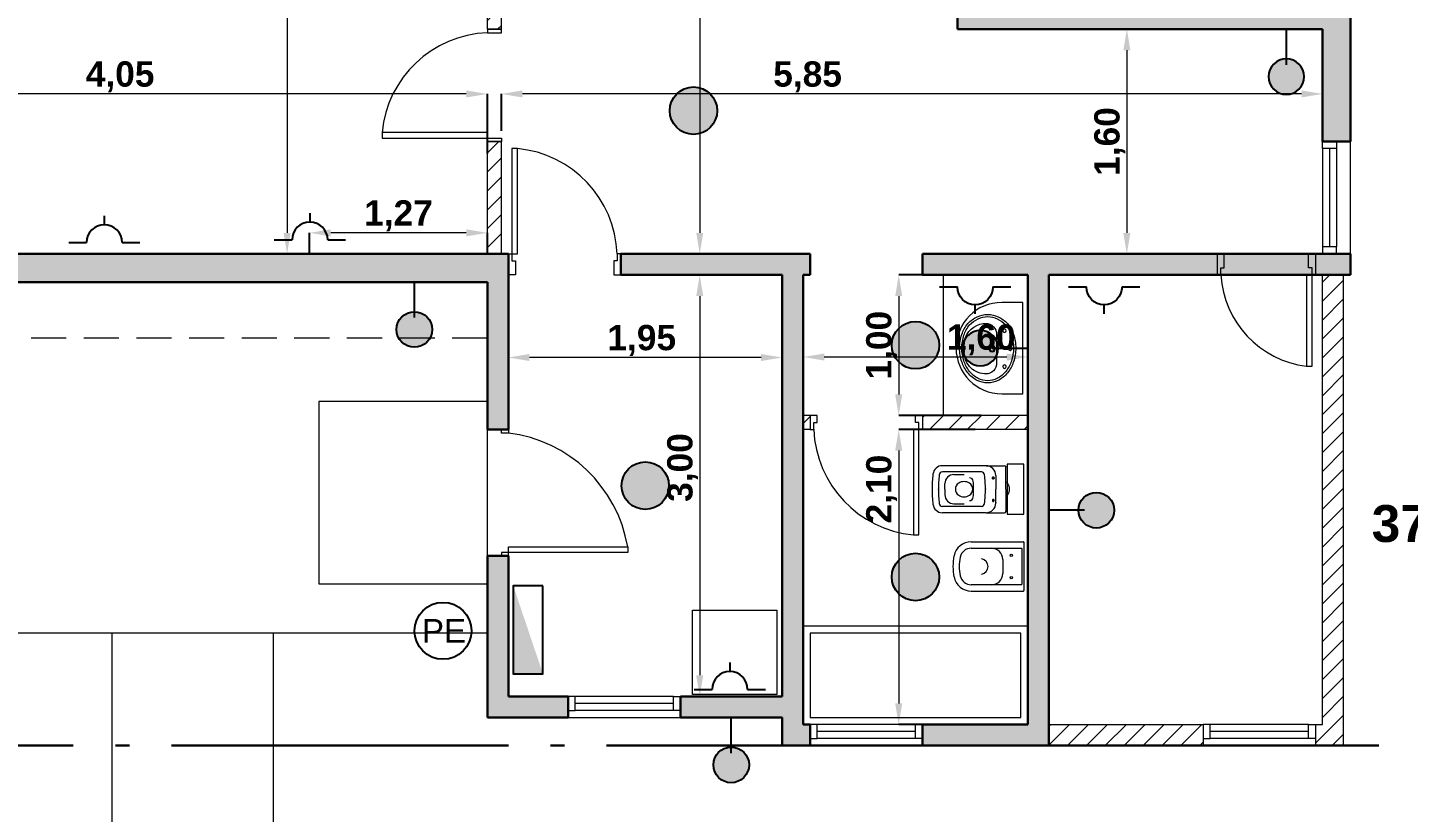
# Model space of a CAD drawing. Header units: millimetres. Extents: x 1434 to 1765, y 1396 to 1517.
# Drawn here: x 1524.13 to 1533.97, y 1486.61 to 1492.2 of the extents above; entities that cross this region are included whole.
import ezdxf

# ---------------------------------------------------------------- set-up
doc = ezdxf.new("R2010")
doc.units = ezdxf.units.MM
doc.linetypes.add('ACAD_ISO04W100', pattern=[30, 24, -3, 0, -3])
doc.linetypes.add('HIDDEN', pattern=[0.375, 0.25, -0.125])
for name, color, linetype, lineweight in [('0.1', 50, 'Continuous', 0), ('0.2', 40, 'Continuous', 20), ('0.3', 30, 'Continuous', 30), ('0.4', 20, 'Continuous', 40), ('carpinterias', 140, 'Continuous', 9), ('cotas', 104, 'Continuous', 18), ('L.M.', 160, 'ACAD_ISO04W100', 30), ('muebles', 7, 'Continuous', 13), ('nomenclatura', 41, 'Continuous', 18)]:
    doc.layers.add(name, color=color, linetype=linetype, lineweight=lineweight)
doc.layers.add('10-INST-ELEC-SIMB', color=6, linetype='Continuous', true_color=0xff00ff)
for name, color, linetype, lineweight, true_color in [('gris', 252, 'Continuous', 18, 0x696969), ('madera', 7, 'Continuous', 18, 0x997033), ('rojo muros', 7, 'Continuous', 18, 0xe60a62)]:
    doc.layers.add(name, color=color, linetype=linetype, lineweight=lineweight, true_color=true_color)
doc.styles.add('ARIAL', font='arial.ttf')
doc.styles.add('SANSSERIFBOLD', font='sasb____.pfb')
doc.styles.get("Standard").update_dxf_attribs({"font": 'arial.ttf'})
doc.dimstyles.new('ISO-25', dxfattribs={"dimtxt": 2.5, "dimasz": 2.5, "dimexe": 1.25, "dimexo": 0.625, "dimtad": 1, "dimtxsty": 'Standard', "dimcen": 2.5, "dimadec": 0, "dimazin": 0, "dimtfac": 1, "dimtmove": 0, "dimatfit": 3, "dimfxl": 1, "dimarcsym": 0})

# ---------------------------------------------------------------- blocks, each defined once
blk = doc.blocks.new('i')
for p, q in [((1235.1346, 1802.349), (1235.3245, 1802.349)), ((1235.3245, 1802.349), (1235.5065, 1802.349)), ((1235.5095, 1802.346), (1235.5095, 1802.002)), ((1235.1346, 1802.304), (1235.4925, 1802.304)), ((1235.4945, 1802.302), (1235.4945, 1802.046)), ((1235.3595, 1802.224), (1235.3595, 1802.124)), ((1235.4925, 1802.044), (1235.1346, 1802.044)), ((1235.1346, 1801.999), (1235.3245, 1801.999)), ((1235.3245, 1801.999), (1235.5065, 1801.999))]:
    blk.add_line(p, q)
for centre in [(1235.4195, 1802.254), (1235.4195, 1802.094)]:
    blk.add_circle(centre, 0.0085)
for centre, radius, start, end in [((1235.1346, 1802.224), 0.125, 90, 168.55585), ((1235.5065, 1802.346), 0.003, 0, 90), ((1235.3815, 1802.174), 0.377, 168.55585, 191.44415), ((1235.3815, 1802.174), 0.332, 168.55585, 191.44415), ((1235.1346, 1802.224), 0.08, 90, 168.55585), ((1235.2795, 1802.224), 0.08, 0, 90), ((1235.4925, 1802.302), 0.002, 0, 90), ((1235.1995, 1802.1536), 0.075, 82.39422, 82.744), ((1235.1978, 1802.1714), 0.0578, 2.61926, 78.39406), ((1235.1978, 1802.1767), 0.0578, 281.60594, 357.38074), ((1235.1346, 1802.124), 0.125, 191.44415, 270), ((1235.1346, 1802.124), 0.08, 191.44415, 270), ((1235.1995, 1802.1944), 0.075, 277.256, 277.60578), ((1235.2795, 1802.124), 0.08, 270, 0), ((1235.4925, 1802.046), 0.002, 270, 0), ((1235.5065, 1802.002), 0.003, 270, 0)]:
    blk.add_arc(centre, radius, start, end)
blk = doc.blocks.new('in')
for p, q in [((1235.2759, 1801.7823), (1234.9655, 1801.7823)), ((1235.2759, 1801.7823), (1235.4083, 1801.7823)), ((1235.4164, 1801.615), (1235.4164, 1801.7741)), ((1235.2436, 1801.7374), (1234.9649, 1801.7374)), ((1234.9828, 1801.615), (1234.9828, 1801.6546)), ((1235.0476, 1801.7194), (1235.1196, 1801.7194)), ((1235.3461, 1801.7121), (1235.3461, 1801.615)), ((1234.9828, 1801.615), (1234.9828, 1801.5754)), ((1235.3461, 1801.5178), (1235.3461, 1801.615)), ((1235.4164, 1801.615), (1235.4164, 1801.4558)), ((1235.2436, 1801.4926), (1234.9649, 1801.4926)), ((1235.0476, 1801.5106), (1235.1196, 1801.5106)), ((1235.2759, 1801.4476), (1234.9655, 1801.4476)), ((1235.2759, 1801.4476), (1235.4083, 1801.4476))]:
    blk.add_line(p, q)
blk.add_lwpolyline([(1235.4256, 1801.7923), (1235.4256, 1801.4376), (1235.5455, 1801.4376), (1235.5455, 1801.7923)], close=True)
for points in [[(1235.3277, 1801.6872, -0.120573), (1235.3255, 1801.6878, -0.105064), (1235.3234, 1801.6895, -0.088664), (1235.3221, 1801.6919, -0.079761), (1235.3216, 1801.6949, -0.079761), (1235.3221, 1801.6979, -0.088664), (1235.3234, 1801.7003, -0.105064), (1235.3255, 1801.702, -0.120573), (1235.3277, 1801.7025, -0.120573)], [(1235.3277, 1801.7025, -0.135765), (1235.3296, 1801.702, -0.106933), (1235.3314, 1801.7003, -0.081683), (1235.3326, 1801.6979, -0.069843), (1235.333, 1801.6949, -0.069843), (1235.3326, 1801.6919, -0.081683), (1235.3314, 1801.6895, -0.106933), (1235.3296, 1801.6878, -0.135765), (1235.3277, 1801.6872, -0.135765)], [(1235.3277, 1801.5427, 0.120573), (1235.3255, 1801.5422, 0.105064), (1235.3234, 1801.5405, 0.088664), (1235.3221, 1801.5381, 0.079761), (1235.3216, 1801.5351, 0.079761), (1235.3221, 1801.5321, 0.088664), (1235.3234, 1801.5296, 0.105064), (1235.3255, 1801.528, 0.120573), (1235.3277, 1801.5274, 0.120573)], [(1235.3277, 1801.5274, 0.135765), (1235.3296, 1801.5279, 0.106933), (1235.3314, 1801.5296, 0.081683), (1235.3326, 1801.532, 0.069843), (1235.333, 1801.5351, 0.069843), (1235.3326, 1801.5381, 0.081683), (1235.3314, 1801.5405, 0.106933), (1235.3296, 1801.5422, 0.135765), (1235.3277, 1801.5427, 0.135765)]]:
    blk.add_lwpolyline(points, format="xyb")
for centre, radius, start, end in [((1234.9655, 1801.7145), 0.0678, 90, 173.56456), ((1235.2759, 1801.7121), 0.0702, 0, 90), ((1235.4083, 1801.7741), 0.00819, 0, 90), ((1235.8481, 1801.615), 0.9561, 173.56456, 180), ((1235.8463, 1801.615), 0.9094, 173.57291, 180), ((1234.9654, 1801.7144), 0.023, 90, 173.57291), ((1235.0476, 1801.6546), 0.0648, 90, 180), ((1235.1079, 1801.615), 0.0504, 121.47191, 180), ((1235.119, 1801.5999), 0.069, 89.56202, 122.8418), ((1235.1201, 1801.5999), 0.069, 57.1582, 90.43798), ((1235.1312, 1801.615), 0.0504, 0, 58.52809), ((1235.1585, 1801.6695), 0.027, 3.36318, 90), ((1234.2304, 1801.615), 0.9567, 0, 3.36318), ((1235.2431, 1801.7144), 0.023, 6.42709, 90), ((1234.3621, 1801.615), 0.9094, 0, 6.42709), ((1235.4156, 1801.6459), 0.0184, 28.88836, 87.29185), ((1235.3691, 1801.615), 0.0742, 327.50485, 32.49515), ((1235.8481, 1801.615), 0.9561, 180, 186.43544), ((1235.8463, 1801.615), 0.9094, 180, 186.42709), ((1235.0476, 1801.5754), 0.0648, 180, 270), ((1235.1079, 1801.615), 0.0504, 180, 238.52809), ((1235.119, 1801.63), 0.069, 237.1582, 270.43798), ((1235.1201, 1801.63), 0.069, 269.56202, 302.8418), ((1235.1312, 1801.615), 0.0504, 301.47191, 0), ((1235.1585, 1801.5604), 0.027, 270, 356.63682), ((1234.2304, 1801.615), 0.9567, 356.63682, 0), ((1234.3621, 1801.615), 0.9094, 353.57291, 0), ((1235.4156, 1801.584), 0.0184, 272.70815, 331.11164), ((1234.9655, 1801.5154), 0.0678, 186.43544, 270), ((1234.9654, 1801.5155), 0.023, 186.42709, 270), ((1235.2431, 1801.5155), 0.023, 270, 353.57291), ((1235.2759, 1801.5178), 0.0702, 270, 0), ((1235.4083, 1801.4558), 0.00819, 270, 0)]:
    blk.add_arc(centre, radius, start, end)
for p in [(1235.4164, 1801.7741), (1235.3221, 1801.6919), (1234.9369, 1801.615), (1235.2716, 1801.615), (1235.3461, 1801.5178), (1235.4164, 1801.4558)]:
    blk.add_point(p)
blk = doc.blocks.new('CAM2')
at = {"layer": '0.1'}
for p, q in [((455.9949, -70.2022), (454.5189, -70.2022)), ((455.1995, -70.3575), (455.4181, -70.2022)), ((455.2157, -70.3597), (455.4139, -70.2167)), ((455.9473, -70.8178), (455.4139, -70.2167)), ((455.9951, -70.8786), (455.4181, -70.2022)), ((455.9949, -70.2022), (455.9953, -71.5522)), ((456.2555, -70.2022), (455.9949, -70.2022)), ((454.4033, -70.302), (454.4033, -71.4525)), ((455.9951, -70.8786), (455.1995, -70.3575)), ((455.9473, -70.8178), (455.2157, -70.3597)), ((455.9951, -70.8786), (455.1976, -71.3986)), ((455.9951, -70.8786), (455.4154, -71.5522)), ((455.9471, -70.9394), (455.2139, -71.3964)), ((455.9471, -70.9394), (455.4118, -71.5399)), ((455.1976, -71.3986), (455.4154, -71.5522)), ((455.2139, -71.3964), (455.4118, -71.5399)), ((454.5167, -71.5522), (455.9953, -71.5522)), ((456.2533, -71.5522), (455.9953, -71.5522))]:
    blk.add_line(p, q, dxfattribs=at)
at = {"layer": '0.1', "lineweight": 0}
blk.add_line((456.3533, -70.3046), (456.3533, -71.4542), dxfattribs=at)
at = {"layer": '0.1'}
blk.add_lwpolyline([(454.3783, -71.5772), (456.3783, -71.5772), (456.3783, -70.1772), (454.3783, -70.1772)], close=True, dxfattribs=at)
at = {"layer": '0.1', "lineweight": 0}
for points in [[(456.0445, -70.2768), (456.3014, -70.2768), (456.3014, -70.8401), (456.0445, -70.8401)], [(456.0445, -71.4821), (456.3014, -71.4821), (456.3014, -70.9188), (456.0445, -70.9188)]]:
    blk.add_lwpolyline(points, close=True, dxfattribs=at)
at = {"layer": '0.1'}
for centre, radius, start, end in [((454.5182, -70.3183), 0.1161, 89.68244, 171.91819), ((456.2529, -70.3026), 0.1004, 358.83225, 88.52947), ((454.5142, -71.4407), 0.1115, 186.04566, 271.28188), ((456.2565, -71.4555), 0.0968, 268.12283, 0.79322)]:
    blk.add_arc(centre, radius, start, end, dxfattribs=at)
at = {"layer": 'madera'}
for points in [[(455.9781, -70.1272), (456.3781, -70.1272), (456.3781, -69.7272), (455.9781, -69.7272)], [(455.9781, -71.6272), (456.3781, -71.6272), (456.3781, -72.0272), (455.9781, -72.0272)]]:
    blk.add_lwpolyline(points, close=True, dxfattribs=at)
blk = doc.blocks.new('pil')
blk.add_line((1235.2625, 1804.1058), (1235.0625, 1804.1058))
for points in [[(1235.1665, 1803.8418, 0.080772), (1235.2637, 1803.8576, 0.089305), (1235.3419, 1803.9004, 0.110962), (1235.3886, 1803.9675, 0.119182), (1235.4065, 1804.0418, 0.119182), (1235.3886, 1804.116, 0.110962), (1235.3419, 1804.1832, 0.089305), (1235.2637, 1804.226, 0.080772), (1235.1665, 1804.2418, 0.080772), (1235.0694, 1804.226, 0.089305), (1234.9912, 1804.1832, 0.104793), (1234.9365, 1804.116, 0.119182), (1234.9185, 1804.0418, 0.119182), (1234.9365, 1803.9675, 0.104793), (1234.9912, 1803.9004, 0.089305), (1235.0694, 1803.8576, 0.080772)], [(1235.1665, 1803.8578, 0.080772), (1235.2586, 1803.8728, 0.088756), (1235.3315, 1803.9125, 0.11126), (1235.374, 1803.9742, 0.120398), (1235.3905, 1804.0418, 0.120398), (1235.374, 1804.1093, 0.11126), (1235.3315, 1804.1711, 0.088756), (1235.2586, 1804.2108, 0.080772), (1235.1665, 1804.2258, 0.080772), (1235.0745, 1804.2108, 0.089305), (1235.0012, 1804.1707, 0.104793), (1234.9507, 1804.1087, 0.119182), (1234.9345, 1804.0418, 0.119182), (1234.9507, 1803.9748, 0.104793), (1235.0012, 1803.9128, 0.089305), (1235.0745, 1803.8728, 0.080772)]]:
    blk.add_lwpolyline(points, format="xyb", close=True)
for points in [[(1235.1625, 1803.8738, -0.02495), (1235.1352, 1803.8748, -0.088119)], [(1235.1625, 1803.8738, 0.072856), (1235.2415, 1803.8842, 0.088119)]]:
    blk.add_lwpolyline(points, format="xyb")
for centre, radius in [((1235.1625, 1804.2018), 0.012), ((1235.0345, 1804.1618), 0.012), ((1235.2905, 1804.1618), 0.012), ((1235.1625, 1804.0738), 0.0219), ((1235.1625, 1804.0738), 0.0179)]:
    blk.add_circle(centre, radius)
for centre, radius, start, end in [((1235.0625, 1804.0258), 0.08, 90, 180), ((1235.2625, 1804.0258), 0.08, 0, 90), ((1235.1366, 1804.0285), 0.1538, 177.90036, 269.45523), ((1235.1885, 1804.0285), 0.1538, 290.171, 2.09964)]:
    blk.add_arc(centre, radius, start, end)
blk = doc.blocks.new('*D32')
at = {"layer": 'cotas', "color": 0, "linetype": 'Continuous', "lineweight": -2}
for p, q in [((1526.5053, 1495.3359), (1525.9787, 1495.3359)), ((1526.6869, 1490.5859), (1525.9787, 1490.5859))]:
    blk.add_line(p, q, dxfattribs=at)
at = {"layer": 'cotas', "color": 0, "linetype": 'Continuous', "lineweight": 9}
blk.add_line((1525.9787, 1495.1859), (1525.9787, 1490.7359), dxfattribs=at)
at = {"layer": 'cotas', "color": 0, "linetype": 'Continuous'}
for points in [[(1525.9537, 1495.1859), (1526.0037, 1495.1859), (1525.9787, 1495.3359)], [(1525.9537, 1490.7359), (1526.0037, 1490.7359), (1525.9787, 1490.5859)]]:
    blk.add_solid(points, dxfattribs=at)
at = {"layer": 'Defpoints', "color": 0, "linetype": 'Continuous'}
for p in [(1526.5053, 1495.3359), (1525.9787, 1490.5859), (1526.6869, 1490.5859)]:
    blk.add_point(p, dxfattribs=at)
at = {"layer": 'cotas', "linetype": 'Continuous', "insert": (1525.8571, 1492.9609), "char_height": 0.18, "attachment_point": 5, "rotation": 90, "style": 'SANSSERIFBOLD'}
blk.add_mtext('4,75', dxfattribs=at)
blk = doc.blocks.new('*D33')
at = {"layer": 'cotas', "color": 0, "linetype": 'Continuous', "lineweight": -2}
for p, q in [((1529.4449, 1495.3359), (1528.9184, 1495.3359)), ((1529.6266, 1490.5859), (1528.9184, 1490.5859))]:
    blk.add_line(p, q, dxfattribs=at)
at = {"layer": 'cotas', "color": 0, "linetype": 'Continuous', "lineweight": 9}
blk.add_line((1528.9184, 1495.1859), (1528.9184, 1490.7359), dxfattribs=at)
at = {"layer": 'cotas', "color": 0, "linetype": 'Continuous'}
for points in [[(1528.8934, 1495.1859), (1528.9434, 1495.1859), (1528.9184, 1495.3359)], [(1528.8934, 1490.7359), (1528.9434, 1490.7359), (1528.9184, 1490.5859)]]:
    blk.add_solid(points, dxfattribs=at)
at = {"layer": 'Defpoints', "color": 0, "linetype": 'Continuous'}
for p in [(1529.4449, 1495.3359), (1528.9184, 1490.5859), (1529.6266, 1490.5859)]:
    blk.add_point(p, dxfattribs=at)
at = {"layer": 'cotas', "linetype": 'Continuous', "insert": (1528.7968, 1492.9609), "char_height": 0.18, "attachment_point": 5, "rotation": 90, "style": 'SANSSERIFBOLD'}
blk.add_mtext('4,75', dxfattribs=at)
blk = doc.blocks.new('*D34')
at = {"layer": 'cotas', "color": 0, "linetype": 'Continuous', "lineweight": -2}
for p, q in [((1529.4449, 1490.4359), (1528.9184, 1490.4359)), ((1529.5053, 1487.4359), (1528.9184, 1487.4359))]:
    blk.add_line(p, q, dxfattribs=at)
at = {"layer": 'cotas', "color": 0, "linetype": 'Continuous', "lineweight": 9}
blk.add_line((1528.9184, 1490.2859), (1528.9184, 1487.5859), dxfattribs=at)
at = {"layer": 'cotas', "color": 0, "linetype": 'Continuous'}
for points in [[(1528.8934, 1490.2859), (1528.9434, 1490.2859), (1528.9184, 1490.4359)], [(1528.8934, 1487.5859), (1528.9434, 1487.5859), (1528.9184, 1487.4359)]]:
    blk.add_solid(points, dxfattribs=at)
at = {"layer": 'Defpoints', "color": 0, "linetype": 'Continuous'}
for p in [(1529.4449, 1490.4359), (1528.9184, 1487.4359), (1529.5053, 1487.4359)]:
    blk.add_point(p, dxfattribs=at)
at = {"layer": 'cotas', "linetype": 'Continuous', "insert": (1528.7968, 1489.0651), "char_height": 0.18, "attachment_point": 5, "rotation": 90, "style": 'SANSSERIFBOLD'}
blk.add_mtext('3,00', dxfattribs=at)
blk = doc.blocks.new('*D35')
at = {"layer": 'cotas', "color": 0, "linetype": 'Continuous', "lineweight": -2}
for p, q in [((1530.8803, 1489.3359), (1530.3358, 1489.3359)), ((1530.9226, 1487.2359), (1530.3358, 1487.2359))]:
    blk.add_line(p, q, dxfattribs=at)
at = {"layer": 'cotas', "color": 0, "linetype": 'Continuous', "lineweight": 9}
blk.add_line((1530.3358, 1489.1859), (1530.3358, 1487.3859), dxfattribs=at)
at = {"layer": 'cotas', "color": 0, "linetype": 'Continuous'}
for points in [[(1530.3108, 1489.1859), (1530.3608, 1489.1859), (1530.3358, 1489.3359)], [(1530.3108, 1487.3859), (1530.3608, 1487.3859), (1530.3358, 1487.2359)]]:
    blk.add_solid(points, dxfattribs=at)
at = {"layer": 'Defpoints', "color": 0, "linetype": 'Continuous'}
for p in [(1530.8803, 1489.3359), (1530.3358, 1487.2359), (1530.9226, 1487.2359)]:
    blk.add_point(p, dxfattribs=at)
at = {"layer": 'cotas', "linetype": 'Continuous', "insert": (1530.2142, 1488.9119), "char_height": 0.18, "attachment_point": 5, "rotation": 90, "style": 'SANSSERIFBOLD'}
blk.add_mtext('2,10', dxfattribs=at)
blk = doc.blocks.new('*D36')
at = {"layer": 'cotas', "color": 0, "linetype": 'Continuous', "lineweight": -2}
for p, q in [((1530.8803, 1490.4359), (1530.3358, 1490.4359)), ((1530.9226, 1489.4359), (1530.3358, 1489.4359))]:
    blk.add_line(p, q, dxfattribs=at)
at = {"layer": 'cotas', "color": 0, "linetype": 'Continuous', "lineweight": 9}
blk.add_line((1530.3358, 1490.2859), (1530.3358, 1489.5859), dxfattribs=at)
at = {"layer": 'cotas', "color": 0, "linetype": 'Continuous'}
for points in [[(1530.3108, 1490.2859), (1530.3608, 1490.2859), (1530.3358, 1490.4359)], [(1530.3108, 1489.5859), (1530.3608, 1489.5859), (1530.3358, 1489.4359)]]:
    blk.add_solid(points, dxfattribs=at)
at = {"layer": 'Defpoints', "color": 0, "linetype": 'Continuous'}
for p in [(1530.8803, 1490.4359), (1530.3358, 1489.4359), (1530.9226, 1489.4359)]:
    blk.add_point(p, dxfattribs=at)
at = {"layer": 'cotas', "linetype": 'Continuous', "insert": (1530.2142, 1489.9359), "char_height": 0.18, "attachment_point": 5, "rotation": 90, "style": 'SANSSERIFBOLD'}
blk.add_mtext('1,00', dxfattribs=at)
blk = doc.blocks.new('*D37')
at = {"layer": 'cotas', "color": 0, "linetype": 'Continuous', "lineweight": -2}
for p, q in [((1532.5054, 1492.1859), (1531.961, 1492.1859)), ((1532.5478, 1490.5859), (1531.961, 1490.5859))]:
    blk.add_line(p, q, dxfattribs=at)
at = {"layer": 'cotas', "color": 0, "linetype": 'Continuous', "lineweight": 9}
blk.add_line((1531.961, 1492.0359), (1531.961, 1490.7359), dxfattribs=at)
at = {"layer": 'cotas', "color": 0, "linetype": 'Continuous'}
for points in [[(1531.936, 1492.0359), (1531.986, 1492.0359), (1531.961, 1492.1859)], [(1531.936, 1490.7359), (1531.986, 1490.7359), (1531.961, 1490.5859)]]:
    blk.add_solid(points, dxfattribs=at)
at = {"layer": 'Defpoints', "color": 0, "linetype": 'Continuous'}
for p in [(1532.5054, 1492.1859), (1531.961, 1490.5859), (1532.5478, 1490.5859)]:
    blk.add_point(p, dxfattribs=at)
at = {"layer": 'cotas', "linetype": 'Continuous', "insert": (1531.8393, 1491.3859), "char_height": 0.18, "attachment_point": 5, "rotation": 90, "style": 'SANSSERIFBOLD'}
blk.add_mtext('1,60', dxfattribs=at)
blk = doc.blocks.new('*D39')
at = {"layer": 'cotas', "color": 0, "linetype": 'Continuous', "lineweight": -2}
for p, q in [((1523.3553, 1491.43), (1523.3553, 1491.7249)), ((1527.4053, 1491.2998), (1527.4053, 1491.7249))]:
    blk.add_line(p, q, dxfattribs=at)
at = {"layer": 'cotas', "color": 0, "linetype": 'Continuous', "lineweight": 9}
blk.add_line((1527.2553, 1491.7249), (1523.5053, 1491.7249), dxfattribs=at)
at = {"layer": 'cotas', "color": 0, "linetype": 'Continuous'}
for points in [[(1523.5053, 1491.7499), (1523.5053, 1491.6999), (1523.3553, 1491.7249)], [(1527.2553, 1491.7499), (1527.2553, 1491.6999), (1527.4053, 1491.7249)]]:
    blk.add_solid(points, dxfattribs=at)
at = {"layer": 'Defpoints', "color": 0, "linetype": 'Continuous'}
for p in [(1523.3553, 1491.7249), (1523.3553, 1491.43), (1527.4053, 1491.2998)]:
    blk.add_point(p, dxfattribs=at)
at = {"layer": 'cotas', "linetype": 'Continuous', "insert": (1524.7892, 1491.8465), "char_height": 0.18, "attachment_point": 5, "style": 'SANSSERIFBOLD'}
blk.add_mtext('4,05', dxfattribs=at)
blk = doc.blocks.new('*D40')
at = {"layer": 'cotas', "color": 0, "linetype": 'Continuous', "lineweight": -2}
for p, q in [((1527.5053, 1491.4633), (1527.5053, 1491.7249)), ((1533.3553, 1491.578), (1533.3553, 1491.7249))]:
    blk.add_line(p, q, dxfattribs=at)
at = {"layer": 'cotas', "color": 0, "linetype": 'Continuous', "lineweight": 9}
blk.add_line((1533.2053, 1491.7249), (1527.6553, 1491.7249), dxfattribs=at)
at = {"layer": 'cotas', "color": 0, "linetype": 'Continuous'}
for points in [[(1527.6553, 1491.7499), (1527.6553, 1491.6999), (1527.5053, 1491.7249)], [(1533.2053, 1491.7499), (1533.2053, 1491.6999), (1533.3553, 1491.7249)]]:
    blk.add_solid(points, dxfattribs=at)
at = {"layer": 'Defpoints', "color": 0, "linetype": 'Continuous'}
for p in [(1527.5053, 1491.7249), (1533.3553, 1491.578), (1527.5053, 1491.4633)]:
    blk.add_point(p, dxfattribs=at)
at = {"layer": 'cotas', "linetype": 'Continuous', "insert": (1529.6867, 1491.8465), "char_height": 0.18, "attachment_point": 5, "style": 'SANSSERIFBOLD'}
blk.add_mtext('5,85', dxfattribs=at)
blk = doc.blocks.new('*D42')
at = {"layer": 'cotas', "color": 0, "linetype": 'Continuous', "lineweight": -2}
blk.add_line((1527.5553, 1489.5868), (1527.5553, 1489.8484), dxfattribs=at)
at = {"layer": 'cotas', "color": 0, "linetype": 'Continuous', "lineweight": 9}
blk.add_line((1529.3553, 1489.8484), (1527.7053, 1489.8484), dxfattribs=at)
at = {"layer": 'cotas', "color": 0, "linetype": 'Continuous'}
for points in [[(1527.7053, 1489.8734), (1527.7053, 1489.8234), (1527.5553, 1489.8484)], [(1529.3553, 1489.8734), (1529.3553, 1489.8234), (1529.5053, 1489.8484)]]:
    blk.add_solid(points, dxfattribs=at)
at = {"layer": 'Defpoints', "color": 0, "linetype": 'Continuous'}
for p in [(1527.5553, 1489.8484), (1529.5053, 1489.8484), (1527.5553, 1489.5868)]:
    blk.add_point(p, dxfattribs=at)
at = {"layer": 'cotas', "linetype": 'Continuous', "insert": (1528.5053, 1489.97), "char_height": 0.18, "attachment_point": 5, "style": 'SANSSERIFBOLD'}
blk.add_mtext('1,95', dxfattribs=at)
blk = doc.blocks.new('*D43')
at = {"layer": 'cotas', "color": 0, "linetype": 'Continuous', "lineweight": -2}
for p, q in [((1529.6553, 1489.5868), (1529.6553, 1489.8518)), ((1531.2553, 1489.7126), (1531.2553, 1489.8518))]:
    blk.add_line(p, q, dxfattribs=at)
at = {"layer": 'cotas', "color": 0, "linetype": 'Continuous', "lineweight": 9}
blk.add_line((1531.1053, 1489.8518), (1529.8053, 1489.8518), dxfattribs=at)
at = {"layer": 'cotas', "color": 0, "linetype": 'Continuous'}
for points in [[(1529.8053, 1489.8768), (1529.8053, 1489.8268), (1529.6553, 1489.8518)], [(1531.1053, 1489.8768), (1531.1053, 1489.8268), (1531.2553, 1489.8518)]]:
    blk.add_solid(points, dxfattribs=at)
at = {"layer": 'Defpoints', "color": 0, "linetype": 'Continuous'}
for p in [(1529.6553, 1489.8518), (1531.2553, 1489.7126), (1529.6553, 1489.5868)]:
    blk.add_point(p, dxfattribs=at)
at = {"layer": 'cotas', "linetype": 'Continuous', "insert": (1530.924, 1489.9734), "char_height": 0.18, "attachment_point": 5, "style": 'SANSSERIFBOLD'}
blk.add_mtext('1,60', dxfattribs=at)
blk = doc.blocks.new('SEPLN520')
at = {"color": 0}
blk.add_lwpolyline([(-0.41, 0.328), (-0.41, 0.047), (0.424, 0.047), (0.424, 0.328), (-0.41, 0.328)], dxfattribs=at)
blk.add_solid([(0.424, 0.328), (0.424, 0.047), (-0.41, 0.047)], dxfattribs=at)
blk = doc.blocks.new('SEPLN523')
at = {"color": 0}
blk.add_line((0.001, 0.293), (0.001, 0.208), dxfattribs=at)
at = {"color": 0, "linetype": 'Continuous'}
for p, q in [((-0.337, 0.039), (-0.168, 0.039)), ((0.17, 0.039), (0.339, 0.039))]:
    blk.add_line(p, q, dxfattribs=at)
blk.add_arc((0.001, 0.039), 0.169, 0, 180, dxfattribs=at)
blk = doc.blocks.new('*D81')
at = {"layer": 'cotas', "color": 0, "linetype": 'Continuous', "lineweight": -2}
for p, q in [((1526.1395, 1490.5859), (1526.1395, 1490.7359)), ((1527.4053, 1490.5859), (1527.4053, 1490.7359))]:
    blk.add_line(p, q, dxfattribs=at)
at = {"layer": 'cotas', "color": 0, "linetype": 'Continuous', "lineweight": 9}
blk.add_line((1527.2553, 1490.7359), (1526.2895, 1490.7359), dxfattribs=at)
at = {"layer": 'cotas', "color": 0, "linetype": 'Continuous'}
for points in [[(1526.2895, 1490.7609), (1526.2895, 1490.7109), (1526.1395, 1490.7359)], [(1527.2553, 1490.7609), (1527.2553, 1490.7109), (1527.4053, 1490.7359)]]:
    blk.add_solid(points, dxfattribs=at)
at = {"layer": 'Defpoints', "color": 0, "linetype": 'Continuous'}
for p in [(1526.1395, 1490.7359), (1526.1395, 1490.5859), (1527.4053, 1490.5859)]:
    blk.add_point(p, dxfattribs=at)
at = {"layer": 'cotas', "linetype": 'Continuous', "insert": (1526.7724, 1490.8575), "char_height": 0.18, "attachment_point": 5, "style": 'SANSSERIFBOLD'}
blk.add_mtext('1,27', dxfattribs=at)
blk = doc.blocks.new('SEPLN504')
at = {"color": 0, "const_width": 0.169}
blk.add_lwpolyline([(-0.0819, 0.0121, 1), (0.0871, 0.0121, 1)], format="xyb", close=True, dxfattribs=at)
at = {"color": 0}
blk.add_circle((0.0026, 0.0121), 0.169, dxfattribs=at)
blk = doc.blocks.new('SEPLN502')
at = {"color": 0}
for p, q in [((0, 0.2535), (0, 0)), ((-0.0845, 0), (0.0845, 0)), ((0, 0), (-0.0845, 0))]:
    blk.add_line(p, q, dxfattribs=at)
at = {"color": 0, "const_width": 0.12675}
blk.add_lwpolyline([(-0.063375, 0.338, 1), (0.063375, 0.338, 1)], format="xyb", close=True, dxfattribs=at)
at = {"color": 0}
blk.add_circle((0, 0.338), 0.12675, dxfattribs=at)
blk = doc.blocks.new('SEPLN517')
at = {"color": 0}
blk.add_circle((0, 0), 0.27, dxfattribs=at)
at = {"color": 0, "style": 'ARIAL'}
blk.add_text('PE', height=0.2239, dxfattribs=at).set_placement((-0.199, -0.112))

msp = doc.modelspace()

# ---------------------------------------------------------------- hatches: boundary and pattern name
at = {"layer": 'gris'}
h = msp.add_hatch(dxfattribs=at)
h.set_pattern_fill('LINE', color=256, scale=0.03, angle=45, style=0)
h.paths.add_polyline_path([(1527.5053, 1495.3359), (1527.4053, 1495.3359), (1527.4053, 1492.1859), (1527.5053, 1492.1859)])
h.paths.add_polyline_path([(1527.5053, 1491.3859), (1527.4053, 1491.3859), (1527.4053, 1490.5859), (1527.5053, 1490.5859)])
h = msp.add_hatch(dxfattribs=at)
h.set_pattern_fill('LINE', color=256, scale=0.03, angle=45, style=0)
h.paths.add_polyline_path([(1533.5053, 1490.4359), (1533.3553, 1490.4359), (1533.3553, 1487.2359), (1533.3053, 1487.2359), (1533.3053, 1487.0859), (1533.5053, 1487.0859)])
h.paths.add_polyline_path([(1532.5053, 1487.2359), (1531.4053, 1487.2359), (1531.4053, 1487.0859), (1532.5053, 1487.0859)])
h = msp.add_hatch(dxfattribs=at)
h.set_pattern_fill('LINE', color=256, scale=0.03, angle=45, style=0)
h.paths.add_polyline_path([(1531.2553, 1489.4359), (1530.5053, 1489.4359), (1530.5053, 1489.3359), (1531.2553, 1489.3359)])
h.paths.add_polyline_path([(1529.7053, 1489.4359), (1529.6553, 1489.4359), (1529.6553, 1489.3359), (1529.7053, 1489.3359)])
at = {"layer": 'rojo muros'}
h = msp.add_hatch(color=256, dxfattribs=at)
h.paths.add_polyline_path([(1533.0553, 1495.5359), (1532.8053, 1495.5359), (1532.8053, 1495.3359), (1532.8553, 1495.3359), (1532.8553, 1495.2859), (1533.0553, 1495.2859)])
h.paths.add_polyline_path([(1533.5553, 1490.5859), (1533.3053, 1490.5859), (1533.3053, 1490.4359), (1533.5553, 1490.4359)])
h.paths.add_polyline_path([(1533.3053, 1490.5859), (1533.2553, 1490.5859), (1533.2553, 1490.4859), (1533.2803, 1490.4859), (1533.2803, 1490.4359), (1533.3053, 1490.4359)])
h.paths.add_polyline_path([(1533.2553, 1490.5859), (1532.6553, 1490.5859), (1532.6553, 1490.4859), (1532.6303, 1490.4859), (1532.6303, 1490.4359), (1533.2803, 1490.4359), (1533.2803, 1490.4859), (1533.2553, 1490.4859)])
h.paths.add_polyline_path([(1532.6553, 1490.5859), (1532.6053, 1490.5859), (1532.6053, 1490.4359), (1532.6303, 1490.4359), (1532.6303, 1490.4859), (1532.6553, 1490.4859)])
h.paths.add_polyline_path([(1532.6053, 1490.5859), (1530.5053, 1490.5859), (1530.5053, 1490.4359), (1531.2553, 1490.4359), (1531.2553, 1487.2359), (1530.5053, 1487.2359), (1530.5053, 1487.0859), (1531.4053, 1487.0859), (1531.4053, 1490.4359), (1532.6053, 1490.4359)])
h.paths.add_polyline_path([(1529.6553, 1490.4359), (1529.7053, 1490.4359), (1529.7053, 1490.5859), (1528.3553, 1490.5859), (1528.3553, 1490.4359), (1529.5053, 1490.4359), (1529.5053, 1487.4359), (1528.7803, 1487.4359), (1528.7803, 1487.2859), (1529.5053, 1487.2859), (1529.5053, 1487.0859), (1529.7053, 1487.0859), (1529.7053, 1487.2359), (1529.6553, 1487.2359)])
h.paths.add_polyline_path([(1527.9803, 1487.4359), (1527.5553, 1487.4359), (1527.5553, 1488.4359), (1527.4053, 1488.4359), (1527.4053, 1487.2859), (1527.9803, 1487.2859)])
h.paths.add_polyline_path([(1527.5553, 1490.5859), (1523.3553, 1490.5859), (1523.3516, 1490.6814), (1523.1516, 1490.6814), (1523.1553, 1490.3859), (1527.4053, 1490.3859), (1527.4053, 1489.3359), (1527.5553, 1489.3359), (1527.5553, 1490.3859)])
h.paths.add_polyline_path([(1523.3553, 1494.4859), (1523.1553, 1494.4859), (1523.1553, 1491.4814), (1523.3516, 1491.4814)])
h.paths.add_polyline_path([(1524.1053, 1495.5359), (1523.1553, 1495.5359), (1523.1553, 1495.2859), (1523.3553, 1495.2859), (1523.3553, 1495.3359), (1524.1053, 1495.3359)])
h.paths.add_polyline_path([(1527.7553, 1495.5359), (1526.5053, 1495.5359), (1526.5053, 1495.3359), (1527.7553, 1495.3359)])
h.paths.add_polyline_path([(1530.8053, 1495.5359), (1530.1553, 1495.5359), (1530.1553, 1495.3359), (1530.8053, 1495.3359)])
h.paths.add_polyline_path([(1532.8553, 1493.2128), (1533.0553, 1493.2128), (1533.0553, 1494.7359), (1532.8553, 1494.7359)])
h.paths.add_polyline_path([(1533.5553, 1492.3359), (1530.7553, 1492.3359), (1530.7553, 1492.1859), (1533.3553, 1492.1859), (1533.3553, 1491.3859), (1533.5553, 1491.3859)])

# ---------------------------------------------------------------- linework, layer by layer
at = {"layer": '0.1'}
for p, q in [((1533.5553, 1490.5859), (1533.5553, 1491.3859)), ((1527.9803, 1487.2859), (1528.7803, 1487.2859)), ((1529.7053, 1487.0859), (1530.5053, 1487.0859))]:
    msp.add_line(p, q, dxfattribs=at)
at = {"layer": '0.1', "linetype": 'HIDDEN'}
msp.add_line((1527.4053, 1489.9859), (1522.7553, 1489.9859), dxfattribs=at)
at = {"layer": '0.2'}
for p, q in [((1527.4053, 1492.1859), (1527.4053, 1495.3359)), ((1527.5053, 1492.1859), (1527.5053, 1495.3359)), ((1527.4053, 1492.1859), (1527.5053, 1492.1859)), ((1527.4053, 1490.5859), (1527.4053, 1491.3859)), ((1527.4053, 1491.3859), (1527.5053, 1491.3859)), ((1527.5053, 1490.5859), (1527.5053, 1491.3859)), ((1529.7053, 1489.4359), (1529.6553, 1489.4359)), ((1529.7053, 1489.4359), (1529.7053, 1489.3359)), ((1530.5053, 1489.4359), (1530.5053, 1489.3359)), ((1531.2553, 1489.4359), (1530.5053, 1489.4359)), ((1529.7053, 1489.3359), (1529.6553, 1489.3359)), ((1531.2553, 1489.3359), (1530.5053, 1489.3359)), ((1531.2553, 1487.9359), (1529.6553, 1487.9359))]:
    msp.add_line(p, q, dxfattribs=at)
msp.add_lwpolyline([(1531.0696, 1489.5902), (1531.2196, 1489.5902), (1531.2196, 1490.2402), (1531.0696, 1490.2402)], dxfattribs=at)
for points in [[(1529.4679, 1487.4493), (1528.8679, 1487.4493), (1528.8679, 1488.0493), (1529.4679, 1488.0493)], [(1531.2053, 1487.8859), (1529.7053, 1487.8859), (1529.7053, 1487.2859), (1531.2053, 1487.2859)]]:
    msp.add_lwpolyline(points, close=True, dxfattribs=at)
msp.add_arc((1531.0696, 1489.9152), 0.325, 90, 270, dxfattribs=at)
at = {"layer": '0.3'}
for p, q in [((1530.7553, 1492.1859), (1530.7553, 1492.3359)), ((1533.5553, 1491.3859), (1533.5553, 1492.3359)), ((1533.3553, 1492.1859), (1530.7553, 1492.1859)), ((1533.3553, 1491.3859), (1533.3553, 1492.1859)), ((1533.5553, 1491.3859), (1533.3553, 1491.3859)), ((1527.5553, 1490.5859), (1523.3553, 1490.5859)), ((1527.5553, 1490.3859), (1527.5553, 1490.5859)), ((1529.7053, 1490.5859), (1528.3553, 1490.5859)), ((1528.3553, 1490.4359), (1528.3553, 1490.5859)), ((1529.7053, 1490.4359), (1529.7053, 1490.5859)), ((1533.5553, 1490.5859), (1530.5053, 1490.5859)), ((1530.5053, 1490.5859), (1530.5053, 1490.4359)), ((1533.5553, 1490.4359), (1533.5553, 1490.5859)), ((1529.5053, 1490.4359), (1528.3553, 1490.4359)), ((1529.5053, 1487.4359), (1529.5053, 1490.4359)), ((1529.7053, 1490.4359), (1529.6553, 1490.4359)), ((1529.6553, 1487.2359), (1529.6553, 1490.4359)), ((1531.2553, 1490.4359), (1530.5053, 1490.4359)), ((1531.2553, 1487.2359), (1531.2553, 1490.4359)), ((1533.5553, 1490.4359), (1531.4053, 1490.4359)), ((1531.4053, 1487.0859), (1531.4053, 1490.4359)), ((1527.4053, 1490.3859), (1523.1553, 1490.3859)), ((1527.4053, 1490.3859), (1527.4053, 1489.3359)), ((1527.5553, 1490.3859), (1527.5553, 1490.3859)), ((1527.5553, 1490.3859), (1527.5553, 1489.3359)), ((1527.5553, 1489.3359), (1527.4053, 1489.3359)), ((1527.5553, 1488.4359), (1527.4053, 1488.4359)), ((1527.4053, 1488.4359), (1527.4053, 1487.2859)), ((1527.5553, 1488.4359), (1527.5553, 1487.4359)), ((1527.9803, 1487.4359), (1527.5553, 1487.4359)), ((1527.9803, 1487.4359), (1527.9803, 1487.2859)), ((1528.7803, 1487.4359), (1528.7803, 1487.2859)), ((1529.5053, 1487.4359), (1528.7803, 1487.4359)), ((1527.4053, 1487.2859), (1527.9803, 1487.2859)), ((1528.7803, 1487.2859), (1529.5053, 1487.2859)), ((1529.5053, 1487.0859), (1529.5053, 1487.2859)), ((1529.7053, 1487.2359), (1529.6553, 1487.2359)), ((1529.7053, 1487.2359), (1529.7053, 1487.0859)), ((1531.2553, 1487.2359), (1530.5053, 1487.2359)), ((1530.5053, 1487.2359), (1530.5053, 1487.0859)), ((1529.5053, 1487.0859), (1529.7053, 1487.0859)), ((1531.4053, 1487.0859), (1530.5053, 1487.0859))]:
    msp.add_line(p, q, dxfattribs=at)
at = {"layer": 'carpinterias'}
for p, q in [((1533.3553, 1491.3359), (1533.3553, 1490.6359)), ((1533.4053, 1491.3359), (1533.4053, 1490.6359)), ((1533.4553, 1491.3359), (1533.4553, 1490.6359)), ((1528.7303, 1487.4359), (1528.0303, 1487.4359)), ((1528.7303, 1487.3859), (1528.0303, 1487.3859)), ((1528.7303, 1487.3359), (1528.0303, 1487.3359)), ((1530.4553, 1487.2359), (1529.7553, 1487.2359)), ((1530.4553, 1487.1859), (1529.7553, 1487.1859)), ((1530.4553, 1487.1359), (1529.7553, 1487.1359))]:
    msp.add_line(p, q, dxfattribs=at)
for points in [[(1533.3553, 1491.3359), (1533.3553, 1491.3859), (1533.4553, 1491.3859), (1533.4553, 1491.3359)], [(1533.3553, 1490.6359), (1533.3553, 1490.5859), (1533.4553, 1490.5859), (1533.4553, 1490.6359)], [(1528.0303, 1487.4359), (1527.9803, 1487.4359), (1527.9803, 1487.3359), (1528.0303, 1487.3359)], [(1528.7303, 1487.4359), (1528.7803, 1487.4359), (1528.7803, 1487.3359), (1528.7303, 1487.3359)], [(1529.7553, 1487.2359), (1529.7053, 1487.2359), (1529.7053, 1487.1359), (1529.7553, 1487.1359)], [(1530.4553, 1487.2359), (1530.5053, 1487.2359), (1530.5053, 1487.1359), (1530.4553, 1487.1359)]]:
    msp.add_lwpolyline(points, close=True, dxfattribs=at)
at = {"layer": 'gris'}
for p, q in [((1533.3553, 1487.2359), (1533.3553, 1490.4359)), ((1533.5053, 1487.0859), (1533.5053, 1490.4359)), ((1527.4053, 1488.4359), (1527.4053, 1489.3359)), ((1527.4053, 1487.8859), (1523.3553, 1487.8859)), ((1524.7303, 1487.8859), (1524.7303, 1479.0859)), ((1525.8803, 1487.8859), (1525.8803, 1479.0859)), ((1531.4053, 1487.2359), (1532.5053, 1487.2359)), ((1532.5053, 1487.2359), (1532.5053, 1487.0859)), ((1533.2553, 1487.2359), (1532.5553, 1487.2359)), ((1533.2553, 1487.1859), (1532.5553, 1487.1859)), ((1533.3053, 1487.2359), (1533.3053, 1487.0859)), ((1533.3053, 1487.2359), (1533.3553, 1487.2359)), ((1531.4053, 1487.0859), (1532.5053, 1487.0859)), ((1532.5053, 1487.0859), (1533.3053, 1487.0859)), ((1533.2553, 1487.1359), (1532.5553, 1487.1359)), ((1533.5053, 1487.0859), (1533.3053, 1487.0859))]:
    msp.add_line(p, q, dxfattribs=at)
for points in [[(1532.6053, 1490.5859), (1532.6053, 1490.4359), (1532.6303, 1490.4359), (1532.6303, 1490.4859), (1532.6553, 1490.4859), (1532.6553, 1490.5859), (1532.6053, 1490.5859)], [(1533.3053, 1490.5859), (1533.3053, 1490.4359), (1533.2803, 1490.4359), (1533.2803, 1490.4859), (1533.2553, 1490.4859), (1533.2553, 1490.5859), (1533.3053, 1490.5859)], [(1527.4053, 1489.5359), (1526.2053, 1489.5359), (1526.2053, 1488.2359), (1527.4053, 1488.2359)]]:
    msp.add_lwpolyline(points, dxfattribs=at)
for points in [[(1533.2803, 1489.7859), (1533.2803, 1490.4359), (1533.2403, 1490.4359), (1533.2403, 1489.7859)], [(1532.5553, 1487.2359), (1532.5053, 1487.2359), (1532.5053, 1487.1359), (1532.5553, 1487.1359)], [(1533.2553, 1487.2359), (1533.3053, 1487.2359), (1533.3053, 1487.1359), (1533.2553, 1487.1359)]]:
    msp.add_lwpolyline(points, close=True, dxfattribs=at)
msp.add_arc((1533.3279, 1490.4794), 0.699, 183.56596, 262.79743, dxfattribs=at)
at = {"layer": 'L.M.', "color": 253, "ltscale": 0.1}
msp.add_line((1539.9553, 1487.0859), (1517.9553, 1487.0859), dxfattribs=at)
at = {"layer": 'madera'}
msp.add_line((1530.6553, 1489.4359), (1530.6553, 1490.4359), dxfattribs=at)
for points in [[(1527.5053, 1492.1859), (1527.4053, 1492.1859), (1527.4053, 1492.1609), (1527.5053, 1492.1609), (1527.5053, 1492.1609), (1527.5053, 1492.1609), (1527.5053, 1492.1859)], [(1527.5053, 1491.3859), (1527.4053, 1491.3859), (1527.4053, 1491.4109), (1527.5053, 1491.4109), (1527.5053, 1491.4109), (1527.5053, 1491.4109), (1527.5053, 1491.3859)], [(1527.5553, 1490.4359), (1527.5553, 1490.5859), (1527.5803, 1490.5859), (1527.5803, 1490.5359), (1527.6053, 1490.5359), (1527.6053, 1490.4359), (1527.5553, 1490.4359)], [(1528.3553, 1490.4359), (1528.3553, 1490.5859), (1528.3303, 1490.5859), (1528.3303, 1490.5359), (1528.3053, 1490.5359), (1528.3053, 1490.4359), (1528.3553, 1490.4359)], [(1529.7053, 1489.4359), (1529.7053, 1489.3359), (1529.7303, 1489.3359), (1529.7303, 1489.3859), (1529.7553, 1489.3859), (1529.7553, 1489.4359), (1529.7053, 1489.4359)], [(1530.5053, 1489.4359), (1530.5053, 1489.3359), (1530.4803, 1489.3359), (1530.4803, 1489.3859), (1530.4553, 1489.3859), (1530.4553, 1489.4359), (1530.5053, 1489.4359)], [(1527.5053, 1489.3359), (1527.5553, 1489.3359), (1527.5553, 1489.3109), (1527.5053, 1489.3109), (1527.5053, 1489.3109), (1527.5053, 1489.3109), (1527.5053, 1489.3359)], [(1527.5053, 1488.4359), (1527.5553, 1488.4359), (1527.5553, 1488.4609), (1527.5053, 1488.4609), (1527.5053, 1488.4609), (1527.5053, 1488.4609), (1527.5053, 1488.4359)]]:
    msp.add_lwpolyline(points, dxfattribs=at)
for points in [[(1526.6553, 1491.4109), (1527.4053, 1491.4109), (1527.4053, 1491.4509), (1526.6553, 1491.4509)], [(1527.5803, 1491.3359), (1527.5803, 1490.5859), (1527.6203, 1490.5859), (1527.6203, 1491.3359)], [(1530.4803, 1488.5859), (1530.4803, 1489.3359), (1530.4403, 1489.3359), (1530.4403, 1488.5859)], [(1528.4053, 1488.4609), (1527.5553, 1488.4609), (1527.5553, 1488.5009), (1528.4053, 1488.5009)]]:
    msp.add_lwpolyline(points, close=True, dxfattribs=at)
for centre, radius, start, end in [((1527.4366, 1491.3767), 0.7848, 92.28785, 174.57344), ((1527.546, 1490.5546), 0.7848, 2.28785, 84.57344), ((1527.4337, 1488.3323), 0.9861, 9.84258, 82.91813), ((1530.5145, 1489.3672), 0.7848, 182.28785, 264.57344)]:
    msp.add_arc(centre, radius, start, end, dxfattribs=at)

# ---------------------------------------------------------------- block references
at = {"layer": '0.4', "xscale": -1}
msp.add_blockref('CAM2', (1979.7836, 1564.1381), dxfattribs=at)
at = {"layer": '10-INST-ELEC-SIMB', "xscale": -1}
for p, rotation in [((1533.0975, 1492.1859), 179.9999999999349), ((1531.2553, 1489.9152), 89.99999999993484)]:
    msp.add_blockref('SEPLN502', p, dxfattribs=dict(at, rotation=rotation))
at = {"layer": '10-INST-ELEC-SIMB'}
for p in [(1528.8711, 1491.5934), (1530.4526, 1489.9238), (1528.5276, 1488.9238), (1530.4526, 1488.2738)]:
    msp.add_blockref('SEPLN504', p, dxfattribs=at)
at = {"layer": '10-INST-ELEC-SIMB', "xscale": 0.75, "yscale": 0.75, "zscale": 0.75}
for name, p in [('SEPLN523', (1524.6757, 1490.6381)), ('SEPLN523', (1526.1405, 1490.6564)), ('SEPLN517', (1527.0893, 1487.9024)), ('SEPLN523', (1529.1322, 1487.4565))]:
    msp.add_blockref(name, p, dxfattribs=at)
at = {"layer": '10-INST-ELEC-SIMB'}
for p, rotation in [((1526.8856, 1490.3859), 180), ((1531.4053, 1488.7609), 270.0000000000651), ((1529.1428, 1487.2859), 180)]:
    msp.add_blockref('SEPLN502', p, dxfattribs=dict(at, rotation=rotation))
at = {"layer": '10-INST-ELEC-SIMB', "yscale": 0.75, "zscale": 0.75}
for name, p, xscale, rotation in [('SEPLN523', (1530.8798, 1490.3799), -0.75, 180), ('SEPLN523', (1531.7991, 1490.3799), -0.75, 180), ('SEPLN520', (1527.5551, 1487.9145), 0.75, 270)]:
    msp.add_blockref(name, p, dxfattribs=dict(at, xscale=xscale, rotation=rotation))
at = {"layer": 'muebles', "xscale": -1, "rotation": 270}
msp.add_blockref('pil', (-273.0722, 254.7487), dxfattribs=at)
at = {"layer": 'muebles'}
for name, p in [('in', (295.6818, -312.7041)), ('i', (295.7177, -313.8131))]:
    msp.add_blockref(name, p, dxfattribs=at)

# ---------------------------------------------------------------- texts
at = {"layer": 'nomenclatura', "linetype": 'Continuous', "style": 'SANSSERIFBOLD'}
msp.add_text('37 bocas', height=0.2625, dxfattribs=at).set_placement((1533.7052, 1488.5355))

# ---------------------------------------------------------------- dimensions: what is measured, and where the dimension line sits
at = {"layer": 'cotas', "linetype": 'Continuous'}
for base, p1, p2, picture, middle in [((1525.9787, 1490.5859), (1526.5053, 1495.3359), (1526.6869, 1490.5859), '*D32', (1525.9787, 1492.9609)), ((1528.9184, 1490.5859), (1529.4449, 1495.3359), (1529.6266, 1490.5859), '*D33', (1528.9184, 1492.9609)), ((1531.961, 1490.5859), (1532.5054, 1492.1859), (1532.5478, 1490.5859), '*D37', (1531.961, 1491.3859)), ((1528.9184, 1487.4359), (1529.4449, 1490.4359), (1529.5053, 1487.4359), '*D34', (1528.9184, 1489.0651)), ((1530.3358, 1489.4359), (1530.8803, 1490.4359), (1530.9226, 1489.4359), '*D36', (1530.3358, 1489.9359)), ((1530.3358, 1487.2359), (1530.8803, 1489.3359), (1530.9226, 1487.2359), '*D35', (1530.3358, 1488.9119))]:
    dim = msp.add_linear_dim(base=base, p1=p1, p2=p2, angle=90, dimstyle='ISO-25', override={"dimtxt": 0.18, "dimasz": 0.15, "dimexe": 0, "dimexo": 0, "dimgap": 0.01, "dimzin": 0, "dimtxsty": 'SANSSERIFBOLD', "dimclrt": 256, "dimlwd": 9}, dxfattribs=at)
    dim.commit()
    dim.dimension.update_dxf_attribs({"geometry": picture, "text_midpoint": middle, "dimtype": 160})
for base, p1, p2, picture, middle in [((1523.3553, 1491.7249), (1527.4053, 1491.2998), (1523.3553, 1491.43), '*D39', (1524.7892, 1491.7249)), ((1527.5053, 1491.7249), (1533.3553, 1491.578), (1527.5053, 1491.4633), '*D40', (1529.6867, 1491.7249)), ((1527.5553, 1489.8484), (1529.5053, 1489.8484), (1527.5553, 1489.5868), '*D42', (1528.5053, 1489.8484)), ((1529.6553, 1489.8518), (1531.2553, 1489.7126), (1529.6553, 1489.5868), '*D43', (1530.924, 1489.8518))]:
    dim = msp.add_linear_dim(base=base, p1=p1, p2=p2, dimstyle='ISO-25', override={"dimtxt": 0.18, "dimasz": 0.15, "dimexe": 0, "dimexo": 0, "dimgap": 0.01, "dimzin": 0, "dimtxsty": 'SANSSERIFBOLD', "dimclrt": 256, "dimlwd": 9}, dxfattribs=at)
    dim.commit()
    dim.dimension.update_dxf_attribs({"geometry": picture, "text_midpoint": middle, "dimtype": 160})
dim = msp.add_linear_dim(base=(1526.1395, 1490.7359), p1=(1527.4053, 1490.5859), p2=(1526.1395, 1490.5859), dimstyle='ISO-25', override={"dimtxt": 0.18, "dimasz": 0.15, "dimexe": 0, "dimexo": 0, "dimgap": 0.01, "dimzin": 0, "dimtxsty": 'SANSSERIFBOLD', "dimclrt": 256, "dimlwd": 9}, dxfattribs=at)
dim.commit()
dim.dimension.update_dxf_attribs({"geometry": '*D81', "text_midpoint": (1526.7724, 1490.8575)})

doc.saveas('drawing.dxf')
